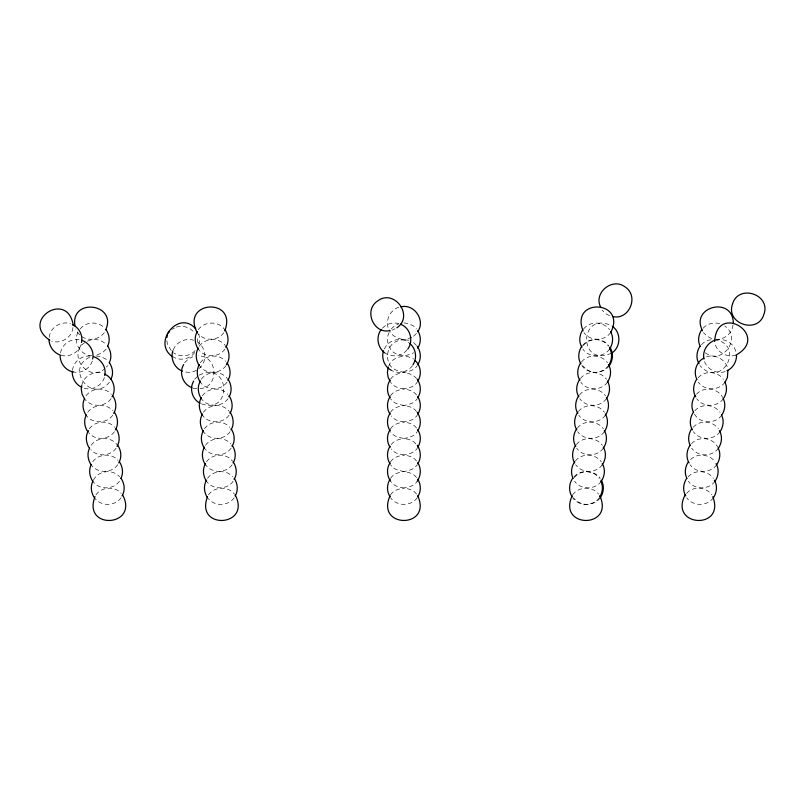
<?xml version="1.0" encoding="UTF-8"?>
<svg xmlns="http://www.w3.org/2000/svg" width="805" height="805" viewBox="0 0 805 805"><rect width="100%" height="100%" fill="white"/><g stroke="black" fill="none" stroke-linecap="round" stroke-linejoin="round"><path stroke-width="0.6" stroke-dasharray="4.03 3.02" d="M49.276 337.375C50.001 327.394 61.21 320.571 70.568 323.711M60.586 352.872C61.814 343.816 71.967 337.496 80.701 340.062M72.953 327.474C72.229 337.466 61.009 344.278 51.661 341.139M72.531 370.401C73.195 361.324 82.935 354.24 91.78 356.414M81.728 385.897C83.026 376.378 93.883 370.27 102.859 373.258M198.885 344.52L199.69 339.418L198.885 334.317M733.013 324.948C732.389 333.039 724.782 339.328 716.822 339.418M77.994 332.475C72.651 342.246 80.641 355.609 91.75 355.77M81.164 344.52C78.407 352.932 68.787 357.833 60.365 355.126M92.323 361.032C89.778 368.579 81.446 373.872 73.557 371.96M104.419 377.545C101.661 385.957 92.032 390.858 83.609 388.151M93.44 480.172C97.999 470.523 112.811 468.651 119.643 476.872M173.286 349.913C176.174 341.924 185.633 337.687 193.623 340.233M389.137 332.475C386.289 337.698 387.336 344.299 390.546 349.129C395.758 357.35 406.424 354.301 413.609 359.09M384.388 348.988C388.161 339.71 400.94 336.701 408.86 342.578M388.664 366.426C392.126 355.055 405.318 357.42 413.609 352.781M80.138 328.983C85.914 321.447 98.512 320.954 104.66 328.249M84.726 342.578C67.177 354.452 87.423 382.305 104.137 369.294M104.338 332.616C99.126 339.76 88.449 341.451 81.275 336.269M106.129 349.129L102.477 352.781L95.825 355.448M106.33 367.1L107.79 365.641M86.065 395.768C91.78 387.728 104.861 386.652 111.321 394.309M109.45 382.154C91.448 404.724 63.957 366.889 90.995 356.746M87.725 412.281C93.45 404.241 106.532 403.164 112.982 410.822M111.12 398.666C104.881 407.491 90.633 407.491 84.394 398.666M89.395 428.793C95.111 420.753 108.192 419.677 114.652 427.334M112.781 415.179C106.542 424.004 92.293 424.004 86.065 415.179M198.251 329.718C204.208 321.296 217.914 320.712 224.233 328.983M91.056 445.306C97.023 436.884 110.718 436.3 117.047 444.571M199.278 346.231C205.245 337.808 218.94 337.225 225.269 345.496M195.082 350.588C189.819 356.766 179.968 357.39 173.478 352.781M114.441 431.691C108.484 440.114 94.779 440.697 88.459 432.426M194.79 352.489C189.809 359.241 179.676 361.365 172.642 356.605M184.597 362.743L188.249 359.09L192.858 356.746M92.716 461.818C98.441 453.779 111.523 452.702 117.973 460.359M223.871 332.616C217.632 341.431 203.383 341.431 197.144 332.616M200.304 362.743C206.03 354.703 219.111 353.626 225.561 361.284M116.111 448.204C110.386 456.244 97.304 457.321 90.854 449.663M198.956 368.559C207.237 362.24 206.644 348.535 198.231 342.578M194.619 379.256L197.537 376.327M224.967 349.129C218.729 357.943 204.48 357.943 198.251 349.129M201.331 379.256C207.298 370.833 220.993 370.25 227.322 378.521M117.772 464.716C111.543 473.541 97.294 473.541 91.056 464.716M95.926 494.844C101.651 486.804 114.723 485.727 121.183 493.385M225.994 365.641C220.037 374.063 206.332 374.647 200.012 366.366M202.367 395.768C208.082 387.728 221.164 386.652 227.624 394.309M119.442 481.229C113.203 490.054 98.955 490.054 92.716 481.229M227.02 382.154C220.791 390.968 206.543 390.968 200.304 382.154M203.393 412.281C209.36 403.858 223.055 403.275 229.385 411.546M121.102 497.742C114.863 506.566 100.615 506.566 94.386 497.742M228.056 398.666C221.818 407.491 207.569 407.491 201.331 398.666M204.42 428.793C210.135 420.753 223.216 419.677 229.677 427.334M229.083 415.179C222.844 424.004 208.596 424.004 202.367 415.179M205.446 445.306C211.172 437.266 224.253 436.189 230.703 443.847M230.109 431.691C223.881 440.516 209.622 440.516 203.393 431.691M206.472 461.818C212.44 453.396 226.135 452.813 232.464 461.084M231.136 448.204C225.179 456.626 211.474 457.21 205.154 448.938M207.509 478.331C213.224 470.291 226.306 469.214 232.766 476.872M232.172 464.716C225.933 473.541 211.685 473.541 205.446 464.716M208.455 494.844C214.422 486.431 228.127 485.838 234.446 494.119M382.476 328.249C386.309 323.771 392.82 322.04 398.455 323.55M233.198 481.229C226.96 490.054 212.711 490.054 206.472 481.229M391.27 328.983L394.198 326.065L398.797 323.711M234.225 497.742C228.258 506.164 214.563 506.748 208.233 498.476M413.609 336.269L417.262 332.616M407.008 349.853C401.786 356.555 391.492 357.662 384.669 352.781M390.546 379.256C396.774 369.586 411.023 375.301 417.262 365.641M412.512 365.641C407.763 372.031 398.203 374.486 391.29 370.23M390.546 395.768C396.774 386.098 411.023 391.814 417.262 382.154M390.546 412.281C396.774 402.611 411.023 408.336 417.262 398.666M390.546 428.793C396.774 419.123 411.023 424.849 417.262 415.179M391.27 444.571C397.59 435.706 411.295 441.18 417.262 431.691M390.546 461.818C396.774 452.158 411.023 457.874 417.262 448.204M390.546 478.331C396.774 468.671 411.023 474.387 417.262 464.716M390.546 494.844C396.774 485.184 411.023 490.899 417.262 481.229M583.565 328.983C589.894 320.712 603.589 321.296 609.556 329.718M417.262 497.742C411.023 506.566 396.774 506.566 390.546 497.742M582.538 345.496C588.858 337.225 602.563 337.808 608.52 346.231M583.373 345.496C589.411 337.597 602.593 337.597 608.63 345.496M610.653 332.616C604.424 341.431 590.176 341.431 583.937 332.616M581.512 362.009C587.831 353.737 601.536 354.321 607.493 362.743M609.556 349.129C603.317 357.943 589.069 357.943 582.83 349.129M580.475 378.521C586.805 370.25 600.5 370.833 606.467 379.256M608.52 365.641L604.867 369.294L600.268 371.638L595.167 372.443M579.449 395.034C585.778 386.762 599.473 387.346 605.441 395.768M609.365 365.641C602.945 374.567 588.234 374.536 581.804 365.641M607.493 382.154C601.265 390.968 587.016 390.968 580.777 382.154M578.423 411.546C584.752 403.275 598.447 403.858 604.414 412.281M606.467 398.666C600.228 407.491 585.98 407.491 579.751 398.666M577.396 428.059C583.716 419.787 597.421 420.371 603.378 428.793M605.441 415.179C599.202 424.004 584.953 424.004 578.725 415.179M576.37 444.571C582.689 436.3 596.384 436.884 602.351 445.306M703.137 328.249C707.213 323.429 714.206 322.02 720.143 323.711M604.414 431.691C598.175 440.516 583.927 440.516 577.688 431.691M575.334 461.084C581.663 452.813 595.358 453.396 601.325 461.818M701.477 344.761L703.671 342.578L708.269 340.233L713.371 339.418M574.086 476.872C580.546 469.214 593.617 470.291 599.343 478.331M603.378 448.204C597.149 457.029 582.901 457.029 576.662 448.204M574.307 477.607C580.636 469.325 594.332 469.909 600.299 478.331M602.351 464.716C596.123 473.541 581.864 473.541 575.635 464.716M572.627 494.844C578.584 486.431 592.289 485.838 598.608 494.119M698.146 377.797C704.606 370.139 717.688 371.216 723.403 379.256M601.325 481.229C595.086 490.054 580.838 490.054 574.609 481.229M696.486 394.309C703.308 386.078 718.12 387.95 722.679 397.61M599.343 497.742C593.104 506.566 578.855 506.566 572.627 497.742M600.299 497.742C594.06 506.566 579.811 506.566 573.573 497.742M694.816 410.822C701.276 403.164 714.357 404.241 720.073 412.281M725.063 382.154C718.835 390.968 704.586 390.968 698.348 382.154M693.155 427.334C699.615 419.677 712.687 420.753 718.412 428.793M723.403 398.666C717.164 407.491 702.916 407.491 696.687 398.666M691.485 443.847C698.317 435.616 713.129 437.487 717.688 447.147M721.743 415.179C715.212 424.658 699.072 423.843 694.081 413.337M690.559 459.625C697.2 452.682 709.567 454.131 715.082 461.818M720.073 431.691C713.844 440.516 699.595 440.516 693.357 431.691M688.164 476.872C694.614 469.214 707.696 470.291 713.421 478.331M718.412 448.204C712.173 457.029 697.925 457.029 691.696 448.204M686.615 493.385C693.075 485.727 706.156 486.804 711.872 494.844M716.742 464.716C710.513 473.541 696.265 473.541 690.026 464.716M715.082 481.229C708.853 490.054 694.594 490.054 688.366 481.229M713.421 497.742C707.182 506.566 692.934 506.566 686.695 497.742M87.483 341.169C93.561 337.949 101.843 339.549 106.33 344.761M171.717 329.416L174.484 328.017M196.39 370.23L193.623 371.638L188.521 372.443L183.419 371.638M199.187 375.13C230.904 359.805 232.615 416.678 200.113 403.255M398.797 307.198C390.395 309.955 385.484 319.585 388.191 328.007M392.256 330.171L395.024 328.772M411.768 337.204C404.865 340.696 395.295 338.643 390.546 346.231C387.608 350.577 386.752 355.991 388.191 361.032C391.703 375.16 409.041 369.153 416.527 378.521M611.307 353.244C577.457 368.106 579.107 309.351 612.233 326.065M176.325 327.072C182.634 325.21 189.92 327.102 194.055 332.344M199.992 388.634C219.856 387.336 217.833 355.065 197.96 355.931M715.957 340.062C724.681 337.496 734.834 343.816 736.062 352.872M706.609 356.746C715.031 354.029 724.651 358.939 727.408 367.342M735.961 355.126C726.975 358.104 716.118 352.006 714.83 342.477M725.134 371.638C716.722 374.345 707.092 369.445 704.335 361.032M714.397 339.579C746.366 344.53 721.582 389.851 700.008 365.641M403.899 322.906L409 323.711L413.609 326.065L416.527 328.983M409 340.233C401.413 339.75 392.216 337.808 389.137 329.849M96.097 355.931L101.199 356.746L105.797 359.09L107.991 361.284M192.858 388.151L196.933 388.795M711.721 338.613L707.112 336.269L703.459 332.616M705.331 352.781C722.045 365.792 742.28 337.939 724.742 326.065M609.566 315.681L605.883 313.809L602.231 310.156M590.9 371.638L586.302 369.294L582.649 365.641M413.609 342.578L416.527 345.496M416.527 395.034C410.218 386.159 396.503 391.643 390.546 382.154M416.527 411.546C410.218 402.681 396.503 408.155 390.546 398.666M416.527 428.059C410.5 419.345 397.308 424.627 391.27 415.913M415.803 443.847C409.363 435.827 396.261 440.959 390.546 431.691M416.527 461.084C410.5 452.37 397.308 457.653 391.27 448.938M416.527 477.607C410.218 468.731 396.503 474.205 390.546 464.716M416.527 494.119C410.5 485.395 397.308 490.688 391.27 481.964M171.284 350.588L167.47 344.52L166.665 339.418M79.816 334.81L77.622 332.616L75.751 328.933M197.295 338.694L197.939 342.779"/><path stroke-width="1.21" d="M81.496 342.477C83.167 335.423 79.101 327.444 72.41 324.656M81.728 385.897L81.245 388.956L82.05 394.068L84.394 398.666M92.645 359C94.557 351.111 89.264 342.769 81.718 340.233M104.741 375.512C106.652 367.623 101.36 359.292 93.823 356.746M166.987 337.375L167.47 334.317M172.813 350.829C170.278 358.829 174.514 368.277 182.494 371.165M383.452 350.829C381.218 358.074 384.327 366.859 391.29 370.23M388.191 367.342L387.386 372.443L388.191 377.545L390.073 381.228M736.545 355.931C736.323 362.099 732.822 368.318 726.975 370.702M105.747 329.849C117.46 303.384 70.186 297.407 74.956 325.965M107.528 346.361C110.376 341.149 109.329 334.538 106.129 329.718M84.656 398.525C81.808 403.748 82.865 410.349 86.065 415.179M109.198 362.874C112.046 357.662 110.989 351.05 107.79 346.231M86.316 415.038C83.478 420.26 84.525 426.861 87.725 431.691M110.859 379.386C113.706 374.174 112.66 367.563 109.45 362.743M88.449 430.635C85.129 435.998 85.944 443.092 89.395 448.204M112.056 396.825C116.856 389.087 113.133 377.625 104.7 374.194M89.647 448.073C86.799 453.285 87.856 459.886 91.056 464.716M113.716 413.337C117.047 407.974 116.222 400.88 112.781 395.768M91.307 464.586C88.47 469.798 89.516 476.409 92.716 481.229M115.387 429.85C118.707 424.487 117.892 417.393 114.441 412.281M92.978 481.098C90.13 486.311 91.176 492.922 94.386 497.742M117.047 446.362C120.378 440.999 119.553 433.905 116.111 428.793M94.99 496.685C82.13 530.294 139.275 526.983 122.642 494.844M118.707 462.875C122.038 457.512 121.213 450.418 117.772 445.306M120.841 478.472C123.688 473.249 122.642 466.648 119.442 461.818M197.316 331.559C193.985 336.923 194.81 344.007 198.251 349.129M183.661 364.585C178.619 372.685 182.977 384.518 191.932 387.678M122.038 495.9C125.369 490.537 124.544 483.453 121.102 478.331M198.342 348.072C195.011 353.435 195.836 360.519 199.278 365.641M199.368 364.585C196.038 369.948 196.863 377.042 200.304 382.154M193.683 381.097C189.095 388.503 192.274 399.471 200.113 403.255M224.806 330.775C237.666 297.166 180.521 300.466 197.144 332.616M200.395 381.097C197.074 386.46 197.889 393.554 201.331 398.666M225.903 347.287C229.234 341.914 228.409 334.83 224.967 329.718M201.421 397.61C198.1 402.973 198.916 410.067 202.367 415.179M226.467 364.715C230.17 359.171 229.717 351.654 225.994 346.231M202.458 414.122C199.127 419.486 199.952 426.58 203.393 431.691M227.966 380.312C231.287 374.939 230.472 367.855 227.02 362.743M203.484 430.635C200.153 435.998 200.978 443.092 204.42 448.204M228.992 396.825C232.323 391.461 231.498 384.367 228.056 379.256M204.51 447.147C201.18 452.511 202.005 459.605 205.446 464.716M230.019 413.337C233.349 407.974 232.524 400.88 229.083 395.768M205.537 463.66C202.216 469.033 203.031 476.117 206.472 481.229M231.045 429.85C234.376 424.487 233.551 417.393 230.109 412.281M206.563 480.172C203.242 485.546 204.057 492.63 207.509 497.742M232.082 446.362C235.402 440.999 234.587 433.905 231.136 428.793M207.519 496.685C194.659 530.294 251.804 526.983 235.181 494.844M233.108 462.875C236.429 457.512 235.613 450.418 232.172 445.306M234.134 479.388C237.465 474.024 236.64 466.94 233.198 461.818M235.161 495.9C238.491 490.537 237.666 483.453 234.225 478.331M381.017 329.718C375.834 336.882 377.525 347.559 384.669 352.781M390.073 380.171C386.642 385.394 386.642 392.528 390.073 397.74M407.733 349.129C413.901 340.857 410.228 327.645 400.397 324.184M417.725 331.69C425.815 320.501 414.213 303.354 400.84 306.876M390.073 396.684C386.642 401.906 386.642 409.041 390.073 414.263M417.725 348.203C421.166 342.99 421.166 335.856 417.725 330.634M412.985 364.715C417.473 358.044 415.923 348.263 409.594 343.302M390.073 413.196C386.642 418.419 386.642 425.553 390.073 430.776M417.725 364.715C421.438 359.171 420.985 351.654 417.262 346.231M390.073 429.709C386.642 434.931 386.642 442.066 390.073 447.288M417.725 381.228C421.961 374.899 420.904 365.53 415.068 360.549M390.073 446.232C386.642 451.444 386.642 458.578 390.073 463.801M417.725 397.74C421.438 392.196 420.985 384.679 417.262 379.256M390.073 462.744C386.36 468.289 386.823 475.805 390.546 481.229M417.725 414.263C421.166 409.041 421.166 401.906 417.725 396.684M390.073 479.257C386.642 484.469 386.642 491.603 390.073 496.826M417.725 430.776C421.438 425.221 420.985 417.704 417.262 412.281M390.073 495.769C375.2 528.674 432.597 528.674 417.725 495.769M417.725 447.288C421.166 442.066 421.166 434.931 417.725 429.709M417.725 463.801C421.438 458.246 420.985 450.73 417.262 445.306M417.262 481.229C420.985 475.805 421.438 468.289 417.725 462.744M417.725 496.826C421.166 491.603 421.166 484.469 417.725 479.257M582.83 329.718C579.389 334.83 578.574 341.914 581.894 347.287M581.804 346.231C578.362 351.342 577.537 358.426 580.868 363.8M580.777 362.743C577.336 367.855 576.511 374.939 579.842 380.312M579.751 379.256C576.3 384.367 575.484 391.461 578.805 396.825M610.653 332.616C627.286 300.466 570.141 297.166 583.001 330.775M578.725 395.768C575.273 400.88 574.458 407.974 577.779 413.337M609.556 349.129C612.997 344.007 613.812 336.923 610.492 331.559M577.688 412.281C574.247 417.393 573.432 424.487 576.752 429.85M608.52 365.641C611.971 360.519 612.786 353.435 609.466 348.072M576.662 428.793C573.22 433.905 572.395 440.999 575.726 446.362M609.365 365.641C613.088 360.217 613.541 352.701 609.828 347.146M607.493 382.154C610.935 377.042 611.76 369.948 608.429 364.585M575.635 445.306C572.194 450.418 571.369 457.512 574.7 462.875M606.467 398.666C609.908 393.554 610.733 386.46 607.403 381.097M574.609 461.818C571.399 466.648 570.353 473.249 573.2 478.472M572.627 478.331C568.904 483.755 568.441 491.271 572.154 496.826M605.441 415.179C608.882 410.067 609.707 402.973 606.376 397.61M604.414 431.691C607.856 426.58 608.671 419.486 605.35 414.122M572.154 495.769C557.281 528.674 614.678 528.674 599.816 495.769M603.378 448.204C606.829 443.092 607.644 435.998 604.324 430.635M602.351 464.716C605.793 459.605 606.618 452.511 603.287 447.147M601.325 481.229C604.766 476.117 605.591 469.033 602.261 463.66M599.816 496.826C602.774 492.227 603.368 485.958 600.751 481.098M600.299 497.742C603.74 492.63 604.565 485.546 601.234 480.172M701.678 329.718C698.478 334.538 697.422 341.149 700.269 346.361M700.008 346.231C696.567 351.342 695.751 358.426 699.072 363.8M696.687 379.256C693.236 384.367 692.421 391.461 695.741 396.825M695.017 395.768C691.817 400.598 690.771 407.199 693.608 412.422M693.357 412.281C689.915 417.393 689.09 424.487 692.421 429.85M691.696 428.793C688.486 433.623 687.44 440.224 690.288 445.447M690.026 445.306C686.585 450.418 685.759 457.512 689.09 462.875M725.063 382.154L727.408 377.545L727.901 370.401M688.366 461.818C685.166 466.648 684.109 473.249 686.957 478.472M723.403 398.666C726.603 393.836 727.66 387.235 724.812 382.013M686.695 478.331C683.254 483.453 682.439 490.537 685.759 495.9M721.743 415.179C724.943 410.349 725.989 403.748 723.142 398.525M685.156 494.844C668.532 526.983 725.677 530.294 712.817 496.685M720.073 431.691C723.282 426.861 724.329 420.26 721.481 415.038M718.412 448.204C721.854 443.092 722.679 435.998 719.348 430.635M716.742 464.716C719.952 459.886 720.998 453.285 718.151 448.073M715.082 481.229C718.523 476.117 719.348 469.033 716.017 463.66M713.421 497.742C716.863 492.63 717.688 485.546 714.357 480.172M168.064 333.079L169.533 331.61M396.865 327.826C414.404 315.952 394.158 288.099 377.444 301.11C363.317 310.388 373.812 334.779 390.214 330.493M612.233 352.781C620.655 346.814 621.239 333.119 612.967 326.79M714.931 340.233C707.394 342.769 702.091 351.111 704.003 359M703.842 358.145C696.355 361.767 693.014 372.061 696.939 379.386M735.961 355.126C771.089 335.675 716.772 301.623 714.669 341.461M612.525 316.476C628.936 320.762 639.432 296.371 625.294 287.093C612.535 276.87 592.852 293.06 600.822 307.389M73.557 371.96C65.899 370.904 60.224 363.508 60.103 355.931M49.819 340.203C19.662 320.571 67.831 289.659 73.275 325.441M60.365 355.126C53.734 352.832 49.085 346.432 48.954 339.418M81.768 387.215C75.932 384.83 72.43 378.612 72.209 372.443M195.806 328.983C179.263 309.18 152.326 341.833 171.717 356.142M702.524 330.775C689.714 306.715 732.59 295.616 733.335 322.906M732.53 304.028C725.315 323.942 758.069 334.588 763.945 314.232C771.15 294.318 738.406 283.672 732.53 304.028"/></g></svg>
